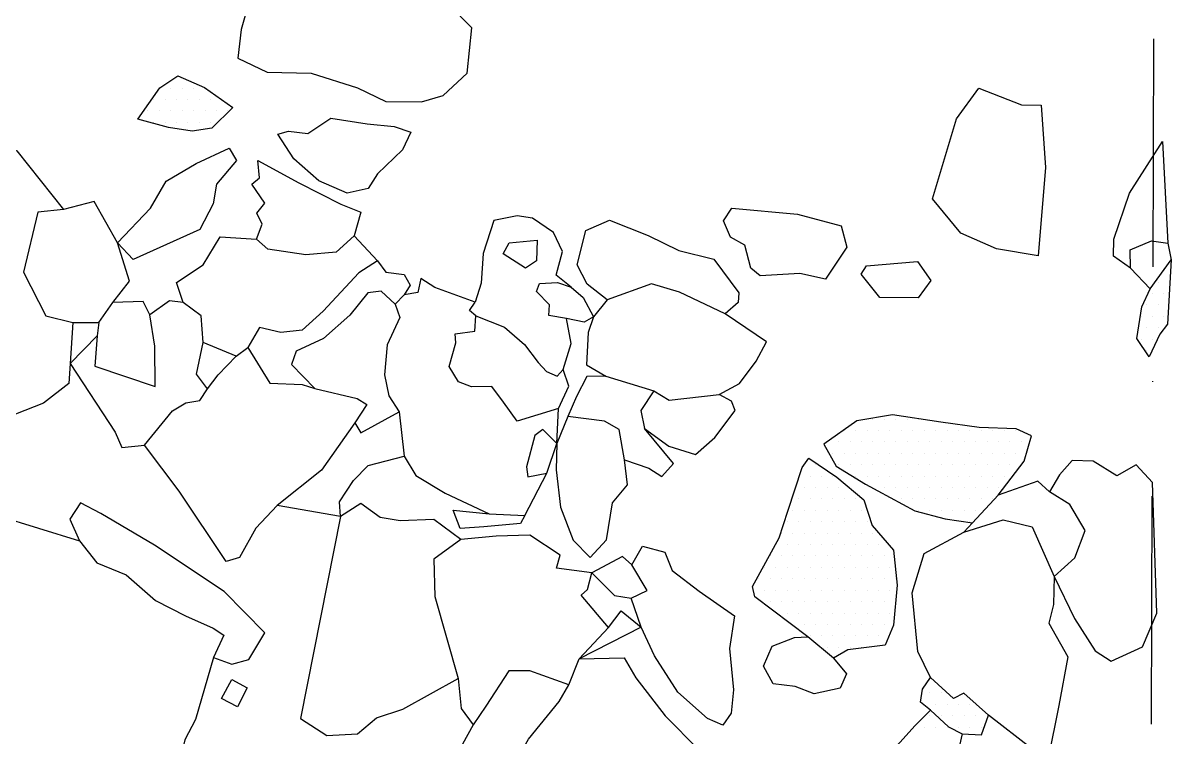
# Model space of a CAD drawing. Header units: metres. Extents: x 106 to 338, y -1660 to -1318.
# Drawn here: x 208.8 to 334.5, y -1511.1 to -1432.9 of the extents above; entities that cross this region are included whole.
import ezdxf

# ---------------------------------------------------------------- set-up
doc = ezdxf.new("R2010")
doc.units = ezdxf.units.M
doc.header["$LTSCALE"] = 25
doc.header["$MEASUREMENT"] = 0
doc.linetypes.add('STRICHPUNKTX2', pattern=[2, 1, -0.5, 0, -0.5])
doc.layers.get('0').update_dxf_attribs({"linetype": 'CONTINUOUS'})
for name, color, linetype in [('GRABUNGSGRENZE', 3, 'STRICHPUNKTX2'), ('STEINE', 4, 'CONTINUOUS'), ('STEINESCHRAFF', 4, 'CONTINUOUS')]:
    doc.layers.add(name, color=color, linetype=linetype)

# ---------------------------------------------------------------- blocks, each defined once
blk = doc.blocks.new('*X4')
at = {"color": 0}
for p, q in [((308.125, -1508.75), (308.125, -1508.75)), ((307.5, -1510), (307.5, -1510)), ((308.75, -1510), (308.75, -1510)), ((310, -1510), (310, -1510))]:
    blk.add_line(p, q, dxfattribs=at)
blk = doc.blocks.new('*X5')
at = {"color": 0}
for p, q in [((225, -1440), (225, -1440)), ((226.25, -1440), (226.25, -1440)), ((227.5, -1440), (227.5, -1440)), ((228.75, -1440), (228.75, -1440)), ((223.125, -1441.25), (223.125, -1441.25)), ((224.375, -1441.25), (224.375, -1441.25)), ((225.625, -1441.25), (225.625, -1441.25)), ((226.875, -1441.25), (226.875, -1441.25)), ((228.125, -1441.25), (228.125, -1441.25)), ((229.375, -1441.25), (229.375, -1441.25)), ((222.5, -1442.5), (222.5, -1442.5)), ((223.75, -1442.5), (223.75, -1442.5)), ((225, -1442.5), (225, -1442.5)), ((226.25, -1442.5), (226.25, -1442.5)), ((227.5, -1442.5), (227.5, -1442.5)), ((228.75, -1442.5), (228.75, -1442.5)), ((230, -1442.5), (230, -1442.5)), ((231.25, -1442.5), (231.25, -1442.5)), ((223.125, -1443.75), (223.125, -1443.75)), ((224.375, -1443.75), (224.375, -1443.75)), ((225.625, -1443.75), (225.625, -1443.75)), ((226.875, -1443.75), (226.875, -1443.75)), ((228.125, -1443.75), (228.125, -1443.75)), ((229.375, -1443.75), (229.375, -1443.75)), ((333.75, -1460), (333.75, -1460)), ((333.125, -1461.25), (333.125, -1461.25)), ((334.375, -1461.25), (334.375, -1461.25)), ((332.5, -1462.5), (332.5, -1462.5)), ((333.75, -1462.5), (333.75, -1462.5)), ((331.875, -1463.75), (331.875, -1463.75)), ((333.125, -1463.75), (333.125, -1463.75)), ((331.25, -1465), (331.25, -1465)), ((332.5, -1465), (332.5, -1465)), ((333.75, -1465), (333.75, -1465)), ((331.875, -1466.25), (331.875, -1466.25)), ((333.125, -1466.25), (333.125, -1466.25)), ((331.25, -1467.5), (331.25, -1467.5)), ((332.5, -1467.5), (332.5, -1467.5)), ((331.875, -1468.75), (331.875, -1468.75)), ((301.875, -1476.25), (301.875, -1476.25)), ((303.125, -1476.25), (303.125, -1476.25)), ((304.375, -1476.25), (304.375, -1476.25)), ((305.625, -1476.25), (305.625, -1476.25)), ((306.875, -1476.25), (306.875, -1476.25)), ((298.75, -1477.5), (298.75, -1477.5)), ((300, -1477.5), (300, -1477.5)), ((301.25, -1477.5), (301.25, -1477.5)), ((302.5, -1477.5), (302.5, -1477.5)), ((303.75, -1477.5), (303.75, -1477.5)), ((305, -1477.5), (305, -1477.5)), ((306.25, -1477.5), (306.25, -1477.5)), ((307.5, -1477.5), (307.5, -1477.5)), ((308.75, -1477.5), (308.75, -1477.5)), ((310, -1477.5), (310, -1477.5)), ((311.25, -1477.5), (311.25, -1477.5)), ((312.5, -1477.5), (312.5, -1477.5)), ((313.75, -1477.5), (313.75, -1477.5)), ((315, -1477.5), (315, -1477.5)), ((316.25, -1477.5), (316.25, -1477.5)), ((317.5, -1477.5), (317.5, -1477.5)), ((296.875, -1478.75), (296.875, -1478.75)), ((298.125, -1478.75), (298.125, -1478.75)), ((299.375, -1478.75), (299.375, -1478.75)), ((300.625, -1478.75), (300.625, -1478.75)), ((301.875, -1478.75), (301.875, -1478.75)), ((303.125, -1478.75), (303.125, -1478.75)), ((304.375, -1478.75), (304.375, -1478.75)), ((305.625, -1478.75), (305.625, -1478.75)), ((306.875, -1478.75), (306.875, -1478.75)), ((308.125, -1478.75), (308.125, -1478.75)), ((309.375, -1478.75), (309.375, -1478.75)), ((310.625, -1478.75), (310.625, -1478.75)), ((311.875, -1478.75), (311.875, -1478.75)), ((313.125, -1478.75), (313.125, -1478.75)), ((314.375, -1478.75), (314.375, -1478.75)), ((315.625, -1478.75), (315.625, -1478.75)), ((316.875, -1478.75), (316.875, -1478.75)), ((318.125, -1478.75), (318.125, -1478.75)), ((297.5, -1480), (297.5, -1480)), ((298.75, -1480), (298.75, -1480)), ((300, -1480), (300, -1480)), ((301.25, -1480), (301.25, -1480)), ((302.5, -1480), (302.5, -1480)), ((303.75, -1480), (303.75, -1480)), ((305, -1480), (305, -1480)), ((306.25, -1480), (306.25, -1480)), ((307.5, -1480), (307.5, -1480)), ((308.75, -1480), (308.75, -1480)), ((310, -1480), (310, -1480)), ((311.25, -1480), (311.25, -1480)), ((312.5, -1480), (312.5, -1480)), ((313.75, -1480), (313.75, -1480)), ((315, -1480), (315, -1480)), ((316.25, -1480), (316.25, -1480)), ((317.5, -1480), (317.5, -1480)), ((294.375, -1481.25), (294.375, -1481.25)), ((295.625, -1481.25), (295.625, -1481.25)), ((298.125, -1481.25), (298.125, -1481.25)), ((299.375, -1481.25), (299.375, -1481.25)), ((300.625, -1481.25), (300.625, -1481.25)), ((301.875, -1481.25), (301.875, -1481.25)), ((303.125, -1481.25), (303.125, -1481.25)), ((304.375, -1481.25), (304.375, -1481.25)), ((305.625, -1481.25), (305.625, -1481.25)), ((306.875, -1481.25), (306.875, -1481.25)), ((308.125, -1481.25), (308.125, -1481.25)), ((309.375, -1481.25), (309.375, -1481.25)), ((310.625, -1481.25), (310.625, -1481.25)), ((311.875, -1481.25), (311.875, -1481.25)), ((313.125, -1481.25), (313.125, -1481.25)), ((314.375, -1481.25), (314.375, -1481.25)), ((315.625, -1481.25), (315.625, -1481.25)), ((316.875, -1481.25), (316.875, -1481.25)), ((318.125, -1481.25), (318.125, -1481.25)), ((295, -1482.5), (295, -1482.5)), ((296.25, -1482.5), (296.25, -1482.5)), ((297.5, -1482.5), (297.5, -1482.5)), ((300, -1482.5), (300, -1482.5)), ((301.25, -1482.5), (301.25, -1482.5)), ((302.5, -1482.5), (302.5, -1482.5)), ((303.75, -1482.5), (303.75, -1482.5)), ((305, -1482.5), (305, -1482.5)), ((306.25, -1482.5), (306.25, -1482.5)), ((307.5, -1482.5), (307.5, -1482.5)), ((308.75, -1482.5), (308.75, -1482.5)), ((310, -1482.5), (310, -1482.5)), ((311.25, -1482.5), (311.25, -1482.5)), ((312.5, -1482.5), (312.5, -1482.5)), ((313.75, -1482.5), (313.75, -1482.5)), ((315, -1482.5), (315, -1482.5)), ((316.25, -1482.5), (316.25, -1482.5)), ((294.375, -1483.75), (294.375, -1483.75)), ((295.625, -1483.75), (295.625, -1483.75)), ((296.875, -1483.75), (296.875, -1483.75)), ((298.125, -1483.75), (298.125, -1483.75)), ((301.875, -1483.75), (301.875, -1483.75)), ((303.125, -1483.75), (303.125, -1483.75)), ((304.375, -1483.75), (304.375, -1483.75)), ((305.625, -1483.75), (305.625, -1483.75)), ((306.875, -1483.75), (306.875, -1483.75)), ((308.125, -1483.75), (308.125, -1483.75)), ((309.375, -1483.75), (309.375, -1483.75)), ((310.625, -1483.75), (310.625, -1483.75)), ((311.875, -1483.75), (311.875, -1483.75)), ((313.125, -1483.75), (313.125, -1483.75)), ((314.375, -1483.75), (314.375, -1483.75)), ((315.625, -1483.75), (315.625, -1483.75)), ((293.75, -1485), (293.75, -1485)), ((295, -1485), (295, -1485)), ((296.25, -1485), (296.25, -1485)), ((297.5, -1485), (297.5, -1485)), ((298.75, -1485), (298.75, -1485)), ((300, -1485), (300, -1485)), ((305, -1485), (305, -1485)), ((306.25, -1485), (306.25, -1485)), ((307.5, -1485), (307.5, -1485)), ((308.75, -1485), (308.75, -1485)), ((310, -1485), (310, -1485)), ((311.25, -1485), (311.25, -1485)), ((312.5, -1485), (312.5, -1485)), ((313.75, -1485), (313.75, -1485)), ((315, -1485), (315, -1485)), ((293.125, -1486.25), (293.125, -1486.25)), ((294.375, -1486.25), (294.375, -1486.25)), ((295.625, -1486.25), (295.625, -1486.25)), ((296.875, -1486.25), (296.875, -1486.25)), ((298.125, -1486.25), (298.125, -1486.25)), ((299.375, -1486.25), (299.375, -1486.25)), ((300.625, -1486.25), (300.625, -1486.25)), ((306.875, -1486.25), (306.875, -1486.25)), ((308.125, -1486.25), (308.125, -1486.25)), ((309.375, -1486.25), (309.375, -1486.25)), ((310.625, -1486.25), (310.625, -1486.25)), ((311.875, -1486.25), (311.875, -1486.25)), ((313.125, -1486.25), (313.125, -1486.25)), ((292.5, -1487.5), (292.5, -1487.5)), ((293.75, -1487.5), (293.75, -1487.5)), ((295, -1487.5), (295, -1487.5)), ((296.25, -1487.5), (296.25, -1487.5)), ((297.5, -1487.5), (297.5, -1487.5)), ((298.75, -1487.5), (298.75, -1487.5)), ((300, -1487.5), (300, -1487.5)), ((301.25, -1487.5), (301.25, -1487.5)), ((312.5, -1487.5), (312.5, -1487.5)), ((291.875, -1488.75), (291.875, -1488.75)), ((293.125, -1488.75), (293.125, -1488.75)), ((294.375, -1488.75), (294.375, -1488.75)), ((295.625, -1488.75), (295.625, -1488.75)), ((296.875, -1488.75), (296.875, -1488.75)), ((298.125, -1488.75), (298.125, -1488.75)), ((299.375, -1488.75), (299.375, -1488.75)), ((300.625, -1488.75), (300.625, -1488.75)), ((301.875, -1488.75), (301.875, -1488.75)), ((291.25, -1490), (291.25, -1490)), ((292.5, -1490), (292.5, -1490)), ((293.75, -1490), (293.75, -1490)), ((295, -1490), (295, -1490)), ((296.25, -1490), (296.25, -1490)), ((297.5, -1490), (297.5, -1490)), ((298.75, -1490), (298.75, -1490)), ((300, -1490), (300, -1490)), ((301.25, -1490), (301.25, -1490)), ((302.5, -1490), (302.5, -1490)), ((290.625, -1491.25), (290.625, -1491.25)), ((291.875, -1491.25), (291.875, -1491.25)), ((293.125, -1491.25), (293.125, -1491.25)), ((294.375, -1491.25), (294.375, -1491.25)), ((295.625, -1491.25), (295.625, -1491.25)), ((296.875, -1491.25), (296.875, -1491.25)), ((298.125, -1491.25), (298.125, -1491.25)), ((299.375, -1491.25), (299.375, -1491.25)), ((300.625, -1491.25), (300.625, -1491.25)), ((301.875, -1491.25), (301.875, -1491.25)), ((303.125, -1491.25), (303.125, -1491.25)), ((290, -1492.5), (290, -1492.5)), ((291.25, -1492.5), (291.25, -1492.5)), ((292.5, -1492.5), (292.5, -1492.5)), ((293.75, -1492.5), (293.75, -1492.5)), ((295, -1492.5), (295, -1492.5)), ((296.25, -1492.5), (296.25, -1492.5)), ((297.5, -1492.5), (297.5, -1492.5)), ((298.75, -1492.5), (298.75, -1492.5)), ((300, -1492.5), (300, -1492.5)), ((301.25, -1492.5), (301.25, -1492.5)), ((302.5, -1492.5), (302.5, -1492.5)), ((303.75, -1492.5), (303.75, -1492.5)), ((289.375, -1493.75), (289.375, -1493.75)), ((290.625, -1493.75), (290.625, -1493.75)), ((291.875, -1493.75), (291.875, -1493.75)), ((293.125, -1493.75), (293.125, -1493.75)), ((294.375, -1493.75), (294.375, -1493.75)), ((295.625, -1493.75), (295.625, -1493.75)), ((296.875, -1493.75), (296.875, -1493.75)), ((298.125, -1493.75), (298.125, -1493.75)), ((299.375, -1493.75), (299.375, -1493.75)), ((300.625, -1493.75), (300.625, -1493.75)), ((301.875, -1493.75), (301.875, -1493.75)), ((303.125, -1493.75), (303.125, -1493.75)), ((304.375, -1493.75), (304.375, -1493.75)), ((290, -1495), (290, -1495)), ((291.25, -1495), (291.25, -1495)), ((292.5, -1495), (292.5, -1495)), ((293.75, -1495), (293.75, -1495)), ((295, -1495), (295, -1495)), ((296.25, -1495), (296.25, -1495)), ((297.5, -1495), (297.5, -1495)), ((298.75, -1495), (298.75, -1495)), ((300, -1495), (300, -1495)), ((301.25, -1495), (301.25, -1495)), ((302.5, -1495), (302.5, -1495)), ((303.75, -1495), (303.75, -1495)), ((290.625, -1496.25), (290.625, -1496.25)), ((291.875, -1496.25), (291.875, -1496.25)), ((293.125, -1496.25), (293.125, -1496.25)), ((294.375, -1496.25), (294.375, -1496.25)), ((295.625, -1496.25), (295.625, -1496.25)), ((296.875, -1496.25), (296.875, -1496.25)), ((298.125, -1496.25), (298.125, -1496.25)), ((299.375, -1496.25), (299.375, -1496.25)), ((300.625, -1496.25), (300.625, -1496.25)), ((301.875, -1496.25), (301.875, -1496.25)), ((303.125, -1496.25), (303.125, -1496.25)), ((304.375, -1496.25), (304.375, -1496.25)), ((292.5, -1497.5), (292.5, -1497.5)), ((293.75, -1497.5), (293.75, -1497.5)), ((295, -1497.5), (295, -1497.5)), ((296.25, -1497.5), (296.25, -1497.5)), ((297.5, -1497.5), (297.5, -1497.5)), ((298.75, -1497.5), (298.75, -1497.5)), ((300, -1497.5), (300, -1497.5)), ((301.25, -1497.5), (301.25, -1497.5)), ((302.5, -1497.5), (302.5, -1497.5)), ((303.75, -1497.5), (303.75, -1497.5)), ((293.125, -1498.75), (293.125, -1498.75)), ((294.375, -1498.75), (294.375, -1498.75)), ((295.625, -1498.75), (295.625, -1498.75)), ((296.875, -1498.75), (296.875, -1498.75)), ((298.125, -1498.75), (298.125, -1498.75)), ((299.375, -1498.75), (299.375, -1498.75)), ((300.625, -1498.75), (300.625, -1498.75)), ((301.875, -1498.75), (301.875, -1498.75)), ((303.125, -1498.75), (303.125, -1498.75)), ((295, -1500), (295, -1500)), ((296.25, -1500), (296.25, -1500)), ((297.5, -1500), (297.5, -1500)), ((298.75, -1500), (298.75, -1500)), ((300, -1500), (300, -1500)), ((301.25, -1500), (301.25, -1500)), ((302.5, -1500), (302.5, -1500)), ((296.875, -1501.25), (296.875, -1501.25)), ((298.125, -1501.25), (298.125, -1501.25)), ((299.375, -1501.25), (299.375, -1501.25)), ((300.625, -1501.25), (300.625, -1501.25)), ((308.125, -1506.25), (308.125, -1506.25)), ((309.375, -1506.25), (309.375, -1506.25)), ((307.5, -1507.5), (307.5, -1507.5)), ((308.75, -1507.5), (308.75, -1507.5)), ((310, -1507.5), (310, -1507.5)), ((311.25, -1507.5), (311.25, -1507.5)), ((312.5, -1507.5), (312.5, -1507.5)), ((309.375, -1508.75), (309.375, -1508.75)), ((310.625, -1508.75), (310.625, -1508.75)), ((311.875, -1508.75), (311.875, -1508.75)), ((313.125, -1508.75), (313.125, -1508.75)), ((314.375, -1508.75), (314.375, -1508.75)), ((311.25, -1510), (311.25, -1510)), ((312.5, -1510), (312.5, -1510)), ((313.75, -1510), (313.75, -1510))]:
    blk.add_line(p, q, dxfattribs=at)

msp = doc.modelspace()

# ---------------------------------------------------------------- linework, layer by layer
at = {"layer": 'GRABUNGSGRENZE', "flags": 128}
msp.add_lwpolyline([(331.85, -1659.99), (333.06, -1319.73), (149.26, -1317.71)], dxfattribs=at)
at = {"layer": 'STEINE'}
for points in [[(247.05, -1411.46), (243.43, -1410.39), (238.9, -1408.56), (236.71, -1406.37), (232.73, -1406.53), (229.68, -1410.05), (228.36, -1413.66), (230.4, -1420.13), (233.71, -1425.07), (234.07, -1428.79), (232.7, -1433.57), (232.34, -1436.73), (235.55, -1438.26), (240.39, -1438.36), (245.44, -1439.98), (248.54, -1441.46), (252.46, -1441.51), (254.81, -1440.79), (257.45, -1438.35), (257.96, -1433.4), (255.36, -1430.76)], [(221.4, -1443.41), (223.79, -1439.95), (225.78, -1438.67), (228.68, -1439.94), (231.79, -1442.13), (229.5, -1444.37), (227.36, -1444.73), (224.76, -1444.32), (221.4, -1443.41)], [(319.96, -1458.37), (315.42, -1457.61), (311.5, -1455.88), (308.39, -1452.12), (311.03, -1443.35), (313.48, -1439.99), (318.16, -1441.82), (320.3, -1441.87), (320.77, -1448.7), (319.96, -1458.37)], [(244.32, -1451.49), (241.21, -1450.17), (238.46, -1447.73), (236.73, -1445.03), (237.9, -1444.72), (239.99, -1444.98), (242.53, -1443.29), (246.51, -1443.9), (249.46, -1444.21), (251.3, -1444.82), (250.38, -1446.75), (247.63, -1449.4), (246.61, -1450.98), (244.32, -1451.49)], [(214.28, -1465.67), (213.98, -1470.15), (213.83, -1472.34), (211.08, -1474.53), (206.96, -1476.12), (204, -1476.12), (199.47, -1472.56), (196.71, -1467.97), (196.71, -1463.49), (197.83, -1455.19), (200.17, -1448.87), (202.91, -1444.54), (208.16, -1446.88), (213.26, -1453.3)], [(219.17, -1456.96), (222.78, -1453.14), (224.51, -1450.18), (227.77, -1448.24), (231.38, -1446.56), (232.2, -1447.94), (230.01, -1450.53), (229.66, -1452.67), (228.18, -1455.48), (220.9, -1458.79), (219.17, -1456.96)], [(330.09, -1459.74), (328.21, -1458.42), (328.26, -1456.53), (329.99, -1451.49), (333.6, -1445.84), (334.16, -1456.99)], [(234.39, -1456.54), (235, -1454.91), (234.44, -1453.69), (235.31, -1452.62), (233.88, -1450.53), (234.7, -1449.82), (234.54, -1447.93), (239.02, -1450.38), (243.61, -1452.72), (245.8, -1453.58), (245.09, -1456.18), (243.1, -1457.96), (239.79, -1458.27), (235.62, -1457.66), (234.39, -1456.54)], [(213.26, -1453.3), (210.46, -1453.6), (208.88, -1460.17), (211.33, -1464.96), (214.28, -1465.67), (217.13, -1465.67), (218.66, -1463.48), (220.49, -1461.13), (219.17, -1456.96), (216.62, -1452.43), (213.26, -1453.3)], [(289.55, -1460.58), (288.53, -1459.72), (287.87, -1457.22), (286.29, -1456.31), (285.53, -1454.52), (286.44, -1453.15), (293.62, -1453.81), (298.41, -1455.08), (299.02, -1457.42), (296.68, -1460.93), (293.88, -1460.32), (289.55, -1460.58)], [(268.83, -1461.82), (267.2, -1460.49), (267.91, -1457.9), (266.89, -1455.81), (264.59, -1454.23), (262.91, -1453.98), (260.37, -1454.49), (259.2, -1458.1), (259, -1461.36), (258.34, -1463.45)], [(272.8, -1463.19), (270.61, -1461.46), (269.49, -1459.37), (270.45, -1455.6), (273.05, -1454.48), (277.28, -1456.16), (280.64, -1457.79), (284.46, -1458.75), (287.21, -1462.42), (287.11, -1463.49), (285.69, -1464.71)], [(226.35, -1463.47), (225.64, -1461.28), (228.54, -1459.35), (230.42, -1456.29), (234.39, -1456.54)], [(245.09, -1456.18), (247.64, -1458.93), (245.6, -1460.25), (241.68, -1464.43), (239.39, -1466.52), (237.05, -1466.78), (234.71, -1466.22), (233.43, -1468.41)], [(332.23, -1461.98), (330.09, -1459.74), (330.04, -1457.7), (332.38, -1456.73), (334.16, -1456.99), (334.52, -1458.82)], [(247.64, -1458.93), (248.55, -1460.15), (250.54, -1460.4), (251.2, -1461.57), (250.54, -1462.64)], [(300.6, -1460.37), (301.16, -1459.45), (306.77, -1458.99), (308.24, -1461.08), (306.82, -1462.96), (302.64, -1462.92), (300.6, -1460.37)], [(333.31, -1466.97), (332.14, -1469.42), (330.76, -1467.43), (331.32, -1463.97), (332.23, -1461.98), (334.52, -1458.82), (334.12, -1465.85), (333.31, -1466.97)], [(263.75, -1486.83), (266.19, -1482.19), (267.26, -1478.93), (267.46, -1475.11), (262.93, -1476.49), (261.45, -1474.4), (260.17, -1472.67), (257.93, -1472.72), (256.51, -1472.16), (255.49, -1470.48), (256.2, -1467.89), (256.15, -1466.92), (258.29, -1466.61), (258.39, -1464.93), (257.72, -1464.37), (258.34, -1463.45), (253.9, -1461.83), (252.38, -1460.86), (252.07, -1462.39), (250.54, -1462.64), (249.58, -1463.66), (250.09, -1465.14), (248.71, -1468.14), (248.41, -1471.4), (248.87, -1473.7), (249.99, -1475.48), (250.55, -1480.32), (251.83, -1482.45), (255.04, -1484.39), (259.88, -1486.62)], [(268.32, -1465.23), (266.38, -1464.92), (266.48, -1463.75), (265.06, -1462.28), (265.36, -1461.41), (267.35, -1461.31), (268.83, -1461.82), (270.15, -1462.94), (271.27, -1465.07), (270.25, -1465.64), (268.32, -1465.23)], [(277.64, -1461.45), (272.8, -1463.19), (271.27, -1465.07), (270.71, -1466.76), (270.51, -1470.32), (272.65, -1471.54), (277.9, -1473.17), (279.58, -1474.19), (285.03, -1473.57), (287.27, -1472.35), (289.1, -1469.9), (290.22, -1467.81), (285.69, -1464.71), (280.69, -1462.37), (277.64, -1461.45)], [(249.58, -1463.66), (248.05, -1462.24), (246.57, -1462.44), (244.59, -1464.89), (241.73, -1467.44), (238.73, -1468.81), (238.22, -1470.29), (240.77, -1472.89)], [(216.93, -1467.15), (213.98, -1470.15), (218.93, -1477.69), (219.64, -1479.37), (222.13, -1479.11), (225.19, -1475.34), (226.66, -1474.47), (228.19, -1474.22), (229.01, -1472.94), (227.83, -1471.32), (228.54, -1467.85), (228.34, -1464.95), (226.35, -1463.47), (224.87, -1463.32), (222.69, -1464.85)], [(217.13, -1465.67), (216.93, -1467.15), (216.68, -1470.46), (223.3, -1472.69), (223.25, -1468.26), (222.69, -1464.85), (221.97, -1463.37), (218.66, -1463.48)], [(258.39, -1464.93), (261.55, -1466.2), (263.74, -1468.08), (265.21, -1470.07), (266.13, -1471.04), (267.3, -1471.54), (267.97, -1470.83), (268.83, -1467.98), (268.32, -1465.23)], [(232.16, -1469.38), (228.54, -1467.85)], [(229.01, -1472.94), (230.18, -1471.42), (232.16, -1469.38), (233.43, -1468.41), (235.83, -1472.33), (239.4, -1472.48), (240.77, -1472.89), (245.41, -1474), (246.48, -1474.66), (245.15, -1476.65), (241.49, -1481.85), (236.65, -1485.72), (234.31, -1488.22), (232.53, -1491.43), (231.06, -1491.84), (225.91, -1484.15), (222.13, -1479.11)], [(267.46, -1475.11), (268.58, -1472.66), (267.97, -1470.83)], [(272.65, -1471.54), (270.56, -1471.59), (269.44, -1473.78), (268.48, -1475.98)], [(277.9, -1473.17), (276.47, -1475.31), (276.88, -1477.29), (279.53, -1479.23), (282.44, -1480.14), (284.57, -1478.26), (286.81, -1475.3), (286.4, -1474.28), (285.03, -1473.57)], [(245.15, -1476.65), (245.82, -1477.77), (249.99, -1475.48)], [(267.26, -1478.93), (267.21, -1481.83), (267.67, -1485.91), (269.05, -1489.52), (270.93, -1491.41), (272.71, -1489.47), (273.37, -1485.44), (275, -1483.46), (274.69, -1480.71), (274.08, -1477.4), (272.5, -1476.48), (268.48, -1475.98), (267.26, -1478.93)], [(315.59, -1484.6), (318.44, -1480.88), (319.26, -1478.08), (317.57, -1477.32), (313.5, -1477.17), (309.32, -1476.61), (304.03, -1475.8), (300.11, -1476.46), (296.49, -1479.01), (297.87, -1481.41), (301.08, -1483.39), (306.48, -1486.29), (309.79, -1487.2), (312.79, -1487.61)], [(267.26, -1478.93), (265.73, -1477.4), (264.86, -1478.07), (263.95, -1481.48), (264.1, -1482.6), (266.19, -1482.19)], [(274.69, -1480.71), (277.34, -1481.62), (278.77, -1482.54), (280.04, -1481.11), (276.88, -1477.29)], [(243.58, -1486.94), (243.48, -1485.31), (245, -1482.97), (246.63, -1481.34), (250.55, -1480.32)], [(288.96, -1495.72), (288.71, -1494.6), (291.61, -1489.25), (292.57, -1486.35), (294.15, -1481.56), (294.86, -1480.54), (297.92, -1482.63), (300.87, -1485.12), (301.79, -1487.92), (304.14, -1490.62), (304.55, -1494.44), (304.14, -1498.82), (303.23, -1501.01), (299.15, -1501.52), (297.58, -1502.44), (294.77, -1500.1), (288.96, -1495.72)], [(321.71, -1493.51), (323.95, -1498.09), (326.2, -1501.66), (327.98, -1502.78), (331.39, -1501.2), (332.97, -1497.53), (332.5, -1483.22), (330.72, -1481.28), (328.58, -1482.46), (325.98, -1480.88), (323.69, -1480.78), (322.31, -1482.36), (321.2, -1484.24)], [(321.71, -1493.51), (324, -1491.47), (325.12, -1488.47), (323.44, -1485.62), (321.2, -1484.24), (319.92, -1483.07), (315.59, -1484.6), (312.79, -1487.61), (311.83, -1488.63)], [(229.69, -1502.38), (231.67, -1503.09), (233.56, -1502.58), (235.29, -1499.68), (230.85, -1495.15), (223.21, -1490.06), (217.35, -1486.6), (215.11, -1485.43), (213.94, -1487.21), (215.01, -1489.61)], [(243.58, -1486.94), (236.65, -1485.72)], [(256.77, -1489.43), (253.82, -1487.24), (250.1, -1487.39), (247.91, -1487.04), (245.82, -1485.51), (243.58, -1486.94), (239.21, -1509.05), (242.07, -1510.93), (245.43, -1510.72), (247.52, -1508.99), (250.42, -1508.02), (256.48, -1504.66)], [(205.99, -1486.81), (215.01, -1489.61), (216.9, -1492), (220.11, -1493.32), (223.32, -1496.12), (226.63, -1497.8), (229.63, -1499.17), (230.81, -1499.94)], [(256.67, -1488.26), (255.91, -1486.22), (259.88, -1486.62), (263.75, -1486.83), (263.29, -1487.69), (259.27, -1488.05), (256.67, -1488.26)], [(314.54, -1508.69), (311.84, -1506.3), (310.72, -1506.86), (308.17, -1504.57), (306.79, -1501.72), (306.18, -1495.3), (307.5, -1490.97), (311.83, -1488.63), (316.16, -1487.3), (319.31, -1488.06), (321.71, -1493.51), (321.66, -1496.57), (321.15, -1498.61), (323.24, -1502.32), (322.23, -1507.62), (321.06, -1513.43), (319.23, -1512.36), (314.54, -1508.69)], [(272.92, -1499.09), (269.92, -1495.53), (270.63, -1494.92), (271.09, -1493.09), (267.22, -1492.58), (267.62, -1491.15), (264.31, -1488.96), (260.64, -1489.07), (256.77, -1489.43), (253.82, -1491.62), (253.92, -1495.69), (256.48, -1504.66), (256.78, -1507.97), (258.11, -1509.75)], [(275.47, -1492.22), (276.64, -1490.18), (279.08, -1490.84), (279.9, -1492.83), (282.85, -1495.12), (286.72, -1497.81), (286.17, -1501.38), (286.63, -1505.91), (286.37, -1508.46), (285.46, -1509.78), (283.78, -1509.07), (280.52, -1506.17), (277.97, -1502.2), (276.49, -1499.04), (275.42, -1495.88)], [(271.09, -1493.09), (273.58, -1495.58), (275.42, -1495.88), (277.15, -1495.02), (275.47, -1492.22), (274.45, -1491.3), (271.09, -1493.09)], [(269.72, -1502.51), (272.92, -1499.09), (274.3, -1497.26), (276.49, -1499.04), (269.72, -1502.51)], [(230.81, -1499.94), (229.69, -1502.38), (228.37, -1506.91), (227.7, -1509.16), (226.53, -1511.4), (225.93, -1513.99), (224.75, -1515.07), (223.13, -1519.5), (223.08, -1522.6), (221.65, -1523.98), (217.99, -1524.44), (212.79, -1522.97), (205.91, -1518.44)], [(297.58, -1502.44), (299, -1504.17), (298.29, -1505.75), (295.44, -1506.36), (293.35, -1505.55), (290.96, -1505.25), (289.89, -1503.31), (290.85, -1501.12), (293.3, -1500.2), (294.77, -1500.1)], [(269.72, -1502.51), (274.66, -1502.4), (275.93, -1504.59), (279.14, -1508.77), (282.81, -1512.48), (282.36, -1515.89), (280.47, -1520.89), (280.53, -1523.38), (276.96, -1527.71), (273.86, -1530.01), (270.45, -1531.44), (265.45, -1526.3), (261.27, -1520.34), (260.3, -1518.1), (264.17, -1511.32), (267.53, -1507.2), (268.6, -1505.36), (269.72, -1502.51)], [(268.6, -1505.36), (264.32, -1503.84), (262.03, -1503.84), (259.48, -1507.71), (258.11, -1509.75), (255.97, -1513.67), (255.31, -1516.47), (255.11, -1519.12), (255.52, -1521.72), (257.2, -1522.33), (258.73, -1521.1), (260.3, -1518.1)], [(308.17, -1508.14), (307.1, -1507.27), (307.3, -1505.85), (308.17, -1504.57)], [(230.56, -1506.86), (231.67, -1504.77), (233.36, -1505.69), (232.29, -1507.78), (230.56, -1506.86)], [(308.95, -1527.39), (303.3, -1527.7), (299.22, -1519.91), (301.15, -1515.78), (306.49, -1509.82), (308.17, -1508.14), (310.16, -1509.97), (311.64, -1510.73), (310.27, -1516.85), (308.95, -1523.01), (308.95, -1527.39)], [(311.64, -1510.73), (313.78, -1510.83), (314.54, -1508.69)]]:
    msp.add_lwpolyline(points, dxfattribs=at)
msp.add_lwpolyline([(265.1, -1456.67), (265.06, -1458.92), (263.83, -1459.73), (261.39, -1458.15), (262.05, -1456.93)], close=True, dxfattribs=at)

# ---------------------------------------------------------------- block references
at = {"layer": 'STEINESCHRAFF'}
for name in ['*X5', '*X4']:
    msp.add_blockref(name, (0, 0), dxfattribs=at)

doc.saveas('drawing.dxf')
